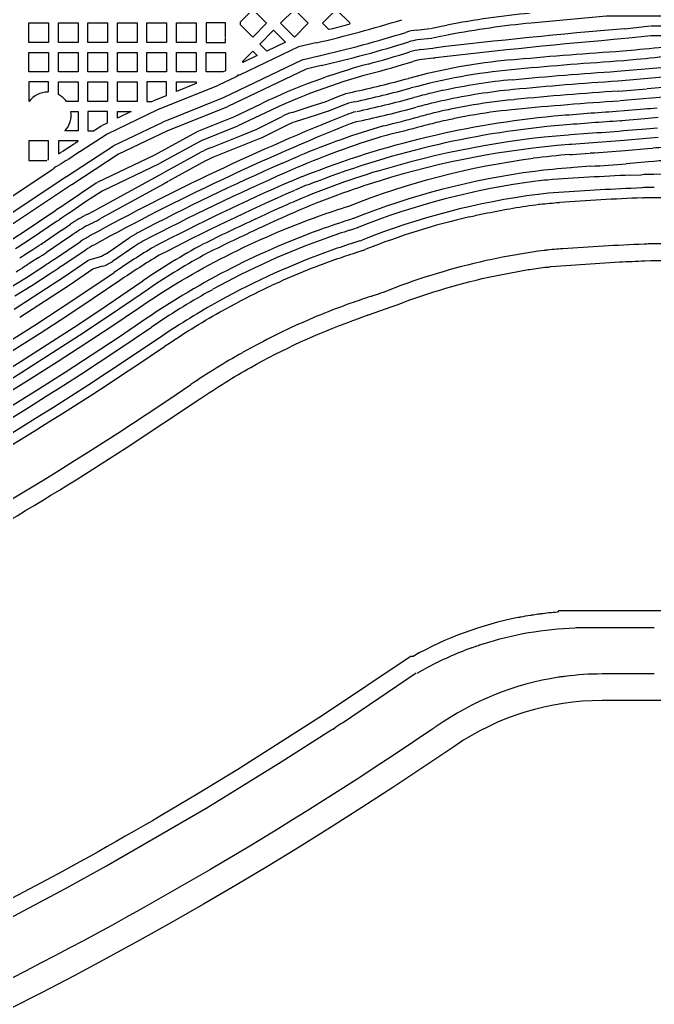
# Model space of a CAD drawing. Extents: x 3103 to 3424, y -52 to 175.
# Drawn here: x 3187.05 to 3191.91, y 34.28 to 41.83 of the extents above; entities that cross this region are included whole.
import ezdxf

# ---------------------------------------------------------------- set-up
doc = ezdxf.new("R2010")
doc.units = 0
doc.layers.add('gbr-dxf_layer0', color=7, linetype='Continuous')
doc.layers.add('gbr-outline-dxf_layer1', color=2, linetype='Continuous')

msp = doc.modelspace()

# ---------------------------------------------------------------- linework, layer by layer
at = {"layer": 'gbr-dxf_layer0'}
for p, q in [((3190.0906, 41.7459), (3190.1935, 41.7579)), ((3190.1983, 41.7589), (3190.2693, 41.7734)), ((3190.2718, 41.774), (3190.2766, 41.775)), ((3190.2791, 41.7755), (3190.3241, 41.7842)), ((3191.6872, 41.7566), (3191.8806, 41.7774)), ((3191.8849, 41.7776), (3204.5715, 41.7776)), ((3190.2865, 41.6991), (3190.2136, 41.6842)), ((3190.3387, 41.7094), (3190.2922, 41.7004)), ((3191.6721, 41.5872), (3191.7661, 41.5954)), ((3188.8708, 41.5499), (3188.7596, 41.4965)), ((3190.2216, 41.5307), (3190.1316, 41.5203)), ((3191.6785, 41.5113), (3191.6237, 41.5065)), ((3191.7726, 41.5194), (3191.6786, 41.5113)), ((3191.6413, 41.2784), (3191.8522, 41.2966)), ((3191.8572, 41.2969), (3191.9773, 41.3076)), ((3190.8111, 41.2108), (3190.8395, 41.2138)), ((3191.8581, 41.2207), (3191.6479, 41.2024)), ((3191.9824, 41.2315), (3191.8635, 41.221)), ((3189.1375, 41.1152), (3189.2985, 41.1671)), ((3189.5252, 41.1682), (3189.4172, 41.125)), ((3190.8475, 41.138), (3190.8191, 41.135)), ((3191.6546, 41.1265), (3191.8343, 41.142)), ((3187.9051, 41.1225), (3187.8001, 41.072)), ((3188.9341, 41.1127), (3188.7225, 41.0111)), ((3187.7732, 40.8615), (3188.1469, 41.0413)), ((3189.0954, 41.0158), (3188.9016, 40.9185)), ((3191.6756, 40.9751), (3191.8468, 40.99)), ((3191.8472, 40.9901), (3191.9359, 40.9974)), ((3188.6144, 40.8852), (3188.7545, 40.9414)), ((3188.8983, 40.917), (3188.783, 40.8708)), ((3191.2716, 40.9454), (3191.4047, 40.9558)), ((3191.8534, 40.9141), (3191.6822, 40.8992)), ((3191.9422, 40.9215), (3191.8535, 40.9141)), ((3187.3775, 40.8163), (3187.4704, 40.8771)), ((3187.4101, 40.625), (3187.7687, 40.859)), ((3187.4732, 40.8787), (3187.4978, 40.8948)), ((3188.5121, 40.8442), (3188.6142, 40.8851)), ((3188.7829, 40.8707), (3188.6427, 40.8145)), ((3191.2774, 40.8694), (3191.2602, 40.8679)), ((3191.6891, 40.8232), (3191.8593, 40.8381)), ((3191.8603, 40.8382), (3191.9012, 40.8412)), ((3187.348, 40.7976), (3187.3708, 40.8127)), ((3187.5095, 40.8116), (3187.4189, 40.7523)), ((3188.1558, 40.6541), (3188.4388, 40.8096)), ((3188.6425, 40.8144), (3188.5404, 40.7735)), ((3189.0635, 40.7259), (3189.1561, 40.7662)), ((3189.1585, 40.7673), (3189.1912, 40.7813)), ((3191.266, 40.7919), (3191.284, 40.7934)), ((3191.2846, 40.7935), (3191.4162, 40.8036)), ((3187.1219, 40.7466), (3187.2581, 40.7466)), ((3188.4755, 40.7428), (3188.192, 40.5871)), ((3189.2211, 40.7112), (3189.1892, 40.6976)), ((3187.6385, 40.3703), (3188.1201, 40.6347)), ((3188.1204, 40.6349), (3188.1524, 40.6524)), ((3189.1301, 40.5885), (3189.2119, 40.6241)), ((3187.4486, 40.5592), (3186.8534, 40.1647)), ((3187.5143, 40.4925), (3187.6431, 40.5768)), ((3188.1568, 40.5679), (3187.6752, 40.3035)), ((3188.1886, 40.5853), (3188.157, 40.5681)), ((3191.9106, 40.5401), (3191.8628, 40.5401)), ((3188.859, 40.2983), (3188.8679, 40.3025)), ((3190.4976, 40.3147), (3190.5351, 40.3232)), ((3187.4156, 40.2413), (3187.4397, 40.2575)), ((3189.5798, 40.2126), (3189.6269, 40.2277)), ((3187.2144, 40.1056), (3187.3747, 40.2138)), ((3187.7199, 40.0364), (3187.8909, 40.1532)), ((3187.3252, 39.9964), (3187.5147, 40.1237)), ((3187.9339, 40.0903), (3187.7629, 39.9735)), ((3189.658, 40.1309), (3189.6111, 40.1159)), ((3187.0743, 40.0147), (3187.1515, 40.0643)), ((3187.1927, 40.0002), (3187.1165, 39.9513)), ((3187.2998, 39.9794), (3187.3248, 39.9962)), ((3187.5572, 40.0604), (3187.3677, 39.9332)), ((3187.1147, 39.9501), (3187.1028, 39.942)), ((3187.3674, 39.933), (3187.3424, 39.9162)), ((3187.1438, 39.786), (3187.0135, 39.7065)), ((3187.4365, 39.7942), (3187.0512, 39.544)), ((3187.8747, 39.7419), (3187.9942, 39.8236)), ((3188.0372, 39.7607), (3187.9178, 39.679)), ((3188.4958, 39.7391), (3188.5311, 39.7589)), ((3188.5809, 39.6703), (3188.5455, 39.6505)), ((3188.6196, 39.6045), (3188.6499, 39.621)), ((3188.6531, 39.6227), (3188.7164, 39.656))]:
    msp.add_line(p, q, dxfattribs=at)
at = {"layer": 'gbr-dxf_layer0', "linetype": 'Continuous'}
for points in [[(3188.7422, 41.7863), (3188.7422, 41.8098), (3188.8364, 41.9041), (3188.9424, 41.7981), (3188.8364, 41.692)], [(3189.0502, 41.7981), (3189.1561, 41.9039), (3189.2621, 41.7979), (3189.1562, 41.692)], [(3187.1219, 41.6509), (3187.1219, 41.8007), (3187.2718, 41.8007), (3187.2718, 41.6509)], [(3187.348, 41.6509), (3187.348, 41.8007), (3187.4978, 41.8007), (3187.4978, 41.6509)], [(3187.574, 41.6509), (3187.574, 41.8007), (3187.7239, 41.8007), (3187.7239, 41.6509)], [(3187.8001, 41.6509), (3187.8001, 41.8007), (3187.9499, 41.8007), (3187.9499, 41.6509)], [(3188.0261, 41.6509), (3188.0261, 41.8007), (3188.176, 41.8007), (3188.176, 41.6509)], [(3188.2522, 41.6509), (3188.2522, 41.8007), (3188.4021, 41.8007), (3188.4021, 41.6509)], [(3187.1219, 41.4248), (3187.1219, 41.5747), (3187.2718, 41.5747), (3187.2718, 41.4248)], [(3187.348, 41.4248), (3187.348, 41.5747), (3187.4978, 41.5747), (3187.4978, 41.4248)], [(3187.574, 41.4248), (3187.574, 41.5747), (3187.7239, 41.5747), (3187.7239, 41.4248)], [(3187.8001, 41.4248), (3187.8001, 41.5747), (3187.9499, 41.5747), (3187.9499, 41.4248)], [(3188.0261, 41.4248), (3188.0261, 41.5747), (3188.176, 41.5747), (3188.176, 41.4248)], [(3188.2522, 41.4248), (3188.2522, 41.5747), (3188.4021, 41.5747), (3188.4021, 41.4248)], [(3188.4783, 41.4248), (3188.4783, 41.5747), (3188.6281, 41.5747), (3188.6281, 41.4334), (3188.6102, 41.4248)], [(3187.574, 41.1987), (3187.574, 41.3486), (3187.7239, 41.3486), (3187.7239, 41.1987)], [(3187.8001, 41.1987), (3187.8001, 41.3486), (3187.9499, 41.3486), (3187.9499, 41.1987)], [(3188.2522, 41.2756), (3188.2522, 41.3486), (3188.4021, 41.3486), (3188.4021, 41.3358)]]:
    msp.add_lwpolyline(points, close=True, dxfattribs=at)
for points in [[(3189.3698, 41.7979), (3189.4759, 41.9039), (3189.5817, 41.7981), (3189.5719, 41.7882, -0.004368), (3189.4185, 41.7493)], [(3187.348, 41.2515), (3187.348, 41.3486), (3187.4978, 41.3486), (3187.4978, 41.1987), (3187.4099, 41.1987, 0.115901)], [(3187.3973, 40.9727, 0.23174), (3187.4421, 41.1225), (3187.4978, 41.1225), (3187.4978, 40.9727)]]:
    msp.add_lwpolyline(points, format="xyb", close=True, dxfattribs=at)
for points in [[(3204.6586, 41.8538), (3191.5453, 41.8538), (3190.9688, 41.7994)], [(3188.6271, 41.6943), (3188.6271, 41.8007), (3188.4783, 41.8007), (3188.4783, 41.6509)], [(3188.8903, 41.6382), (3188.9963, 41.7442), (3189.0869, 41.6536)], [(3188.4783, 41.6509), (3188.6281, 41.6509), (3188.6281, 41.6823), (3188.6273, 41.6901)], [(3204.5715, 41.7014), (3191.8869, 41.7014), (3191.695, 41.6808)], [(3188.7596, 41.4965), (3188.7608, 41.5087), (3188.8364, 41.5843), (3188.8708, 41.5499)], [(3189.0869, 41.6536), (3188.9436, 41.5848), (3188.8903, 41.6382)], [(3189.3608, 41.4742), (3189.2453, 41.4476), (3188.6448, 41.1594)], [(3204.5699, 41.3966), (3192.1215, 41.3966), (3191.6347, 41.3543)], [(3187.2718, 41.2711), (3187.2718, 41.3486), (3187.1219, 41.3486), (3187.1219, 41.1987)], [(3188.5705, 41.3214), (3188.107, 41.1352), (3187.7208, 40.9493), (3187.5123, 40.8133)], [(3188.0775, 41.2054), (3188.176, 41.245), (3188.176, 41.3486), (3188.0261, 41.3486), (3188.0261, 41.1987)], [(3188.0261, 41.1987), (3188.0635, 41.1987), (3188.0749, 41.2042)], [(3189.2988, 41.1672), (3189.3902, 41.1963), (3189.4969, 41.2389)], [(3188.6423, 41.1583), (3188.1789, 40.9721), (3187.8084, 40.7939), (3187.4505, 40.5604)], [(3188.4115, 40.9682), (3188.6905, 41.0802), (3188.9012, 41.1814)], [(3189.6162, 41.1963), (3189.5696, 41.1861), (3189.5255, 41.1683)], [(3187.6858, 41.0171), (3187.7239, 41.0354), (3187.7239, 41.1225), (3187.574, 41.1225), (3187.574, 40.9727)], [(3187.8001, 41.072), (3187.8001, 41.1225), (3187.9051, 41.1225)], [(3188.7547, 40.9415), (3188.8685, 40.9871), (3189.0613, 41.0839)], [(3189.4145, 41.124), (3189.3219, 41.0946), (3189.1609, 41.0427)], [(3187.574, 40.9727), (3187.6171, 40.9727), (3187.6812, 41.0145)], [(3188.7201, 41.01), (3188.442, 40.8983), (3188.1222, 40.723)], [(3187.6476, 40.5794), (3188.0862, 40.7902), (3188.4072, 40.9661)], [(3187.2663, 40.7522), (3187.2718, 40.755), (3187.2718, 40.8965), (3187.1219, 40.8965), (3187.1219, 40.7466)], [(3187.4978, 40.8965), (3187.348, 40.8965), (3187.348, 40.7976)], [(3188.1201, 40.7219), (3187.6827, 40.5117), (3187.5562, 40.4289), (3187.4526, 40.3587)], [(3191.424, 40.7023), (3191.2924, 40.6922), (3191.2745, 40.6907)], [(3191.9088, 40.7399), (3191.8681, 40.7369), (3191.6979, 40.722)], [(3184.4393, 38.9486), (3184.7559, 39.0789), (3185.5174, 39.4689), (3186.5183, 40.0499), (3186.8119, 40.2286), (3187.4078, 40.6236)], [(3187.3956, 40.4122), (3187.41, 40.4218), (3187.5135, 40.492)], [(3187.3289, 40.367), (3187.3818, 40.4026), (3187.3949, 40.4117)], [(3186.99, 40.1419), (3187.0994, 40.2123), (3187.2904, 40.3408)], [(3187.2911, 40.3413), (3187.3101, 40.3537), (3187.3281, 40.3664)], [(3187.4244, 40.3395), (3187.3718, 40.304), (3187.3536, 40.2912)], [(3187.4525, 40.3586), (3187.4382, 40.349), (3187.425, 40.3399)], [(3187.3523, 40.2903), (3187.3328, 40.2776), (3187.1417, 40.1489)], [(3187.3754, 40.2143), (3187.3958, 40.2276), (3187.4149, 40.2408)], [(3187.1408, 40.1483), (3187.0315, 40.0779), (3187.0192, 40.0697)], [(3187.4378, 40.164), (3187.4171, 40.1505), (3187.257, 40.0425)], [(3187.4823, 40.1943), (3187.4583, 40.1781), (3187.4388, 40.1646)], [(3187.0512, 39.9994), (3187.0603, 40.0053), (3187.0716, 40.0129)], [(3186.9738, 39.7715), (3187.1036, 39.8507), (3187.2425, 39.9416)], [(3187.102, 39.9415), (3187.0928, 39.9355), (3187.0637, 39.9163)], [(3187.684, 39.9354), (3187.6123, 39.9133), (3187.4373, 39.7947)], [(3187.0609, 39.9146), (3187.0363, 39.8997), (3187.0235, 39.8915)], [(3188.8818, 39.3412), (3188.8191, 39.3082), (3188.7908, 39.2928), (3188.758, 39.2742)], [(3205.8377, 37.2955), (3191.7871, 37.2955)]]:
    msp.add_lwpolyline(points, dxfattribs=at)
for points in [[(3190.2076, 41.6829, -0.024138), (3190.204, 41.6824), (3190.0995, 41.6702, 0.045971), (3190.032, 41.6557)], [(3191.6904, 41.6805, 0.007946), (3190.2358, 41.5329, -0.018547), (3190.222, 41.5307)], [(3189.3208, 41.6477), (3189.1861, 41.6167), (3188.7411, 41.4032, -0.123323), (3188.723, 41.3994, -0.126114), (3188.7085, 41.3873), (3188.573, 41.3225)], [(3190.1228, 41.596), (3190.2129, 41.6064, 0.020352), (3190.222, 41.6079)], [(3190.8109, 41.5176, -0.007586), (3191.6172, 41.5824), (3191.6719, 41.5872)], [(3188.1494, 41.0423), (3188.6128, 41.2286), (3189.2162, 41.5181, -0.056541), (3189.2242, 41.5209), (3189.3437, 41.5485)], [(3204.5702, 41.549), (3192.0611, 41.549, -0.006142), (3191.7729, 41.5195)], [(3190.8254, 41.3657, -0.0076), (3191.6285, 41.4303), (3192.1166, 41.4727)], [(3189.497, 41.239), (3189.5438, 41.2579, -0.043953), (3189.5501, 41.2598), (3189.5999, 41.2708)], [(3189.2143, 40.625, -0.003349), (3189.2942, 40.6534, -0.071696), (3191.2054, 41.093, -0.004244), (3191.6485, 41.126)], [(3190.4997, 41.0901, 0.004488), (3190.394, 41.0702, 0.003339), (3190.3377, 41.0584)], [(3191.9412, 41.0747, -0.002837), (3191.8408, 41.066), (3191.6611, 41.0506)], [(3190.1293, 41.0075, -0.007157), (3189.8592, 40.9389, 0.02813), (3189.2213, 40.7113)], [(3191.6536, 41.05, 0.004244), (3191.2117, 41.017, 0.071711), (3189.3213, 40.5822)], [(3189.7891, 40.664, -0.055644), (3191.2537, 40.9439), (3191.2709, 40.9453)], [(3191.682, 40.8992, -0.008081), (3191.4102, 40.8798), (3191.2775, 40.8694)], [(3189.3489, 40.3223, -0.009729), (3189.5725, 40.3973, -0.062579), (3190.9838, 40.7637)], [(3187.3566, 40.7123), (3187.3278, 40.6979), (3187.3142, 40.691, -0.145359), (3187.3001, 40.6745), (3186.7581, 40.3152)], [(3187.4137, 40.749, -0.044072), (3187.4078, 40.7459), (3187.3609, 40.7148)], [(3189.1872, 40.6966), (3189.0939, 40.6561, 0.017098), (3187.9956, 40.1277)], [(3191.2738, 40.6906, 0.010774), (3190.9967, 40.663, 0.062646), (3189.6085, 40.3023)], [(3204.1323, 40.7464), (3192.0849, 40.7464, 0.017815), (3191.9088, 40.7399)], [(3191.7308, 40.6343), (3191.8093, 40.6377, -0.037495), (3191.8623, 40.6417)], [(3191.8628, 40.6417), (3191.9096, 40.6417, -0.00944), (3192.8184, 40.659)], [(3189.3198, 40.5816, 0.003334), (3189.2412, 40.5537), (3189.161, 40.5189)], [(3191.735, 40.5328, 0.006623), (3191.1012, 40.4956, 0.003122), (3191.024, 40.4869)], [(3191.8623, 40.5401, 0.039366), (3191.8226, 40.537, -0.030481), (3191.8165, 40.5364), (3191.7352, 40.5328)], [(3189.1553, 40.5163, 0.016257), (3188.1192, 40.0197, 0.014218), (3187.8173, 39.8259)], [(3191.8212, 40.4603, 0.017028), (3191.8297, 40.4609, -0.04656), (3191.8626, 40.4639), (3204.241, 40.4639)], [(3190.5364, 40.3235, -0.00449), (3190.6323, 40.344, -0.018322), (3191.029, 40.4105)], [(3191.0317, 40.4109, -0.006724), (3191.036, 40.4114, -0.009785), (3191.1858, 40.4249)], [(3157.5045, 37.1345, 0.100679), (3167.714, 35.0575), (3173.2139, 35.0575, 0.151028), (3187.9607, 39.6158, -0.064518), (3189.3488, 40.3222)], [(3189.1605, 40.3516, 0.004083), (3188.9004, 40.2336), (3188.8915, 40.2294)], [(3189.3828, 40.2265, 0.064518), (3188.018, 39.532, -0.151028), (3173.2139, 34.9559), (3167.714, 34.9559, -0.100679), (3157.4649, 37.041, 0.099096), (3155.169, 37.5005)], [(3188.8911, 40.2292, 0.006381), (3188.4882, 40.0359, 0.026064), (3188.0375, 39.7609)], [(3204.241, 40.1083), (3191.8766, 40.1083, -0.022033), (3191.8343, 40.1049, 0.006632), (3191.211, 40.0702)], [(3187.0097, 39.6079), (3187.3947, 39.8579), (3187.5741, 39.9795, -0.075396), (3187.5844, 39.9845), (3187.6615, 40.0082)], [(3189.4686, 39.9872, -0.007392), (3189.6282, 40.0411, -0.013332), (3189.637, 40.0442), (3189.6742, 40.0559, -0.011964), (3189.6821, 40.0586, 0.018662), (3189.7034, 40.0661)], [(3190.7035, 39.9956, 0.004478), (3190.6141, 39.9765), (3190.5768, 39.968)], [(3191.2109, 40.0702, 0.009343), (3191.0811, 40.0586, -0.016619), (3191.0695, 40.0572, 0.01806), (3190.7039, 39.9956)], [(3189.665, 39.5443), (3189.7143, 39.5615, -0.078228), (3189.722, 39.5633), (3189.9044, 39.6263, -0.038542), (3190.6416, 39.8523), (3190.947, 39.9107, -0.116408), (3190.9587, 39.9099), (3191.0738, 39.9293), (3191.1025, 39.9293)], [(3191.1046, 39.9296), (3191.1185, 39.9342, -0.095311), (3191.1233, 39.9349), (3191.6453, 39.9687, -0.002082), (3191.8389, 39.9778), (3191.8849, 39.9811), (3204.241, 39.9811, -0.198717), (3204.4108, 39.9108), (3204.4986, 39.8231, 0.198917), (3205.1894, 39.5368), (3212.9416, 39.5368, -0.202133)], [(3157.6329, 37.4391, 0.100687), (3167.714, 35.388), (3173.2139, 35.388, 0.151027), (3187.7741, 39.8887)], [(3187.3421, 39.9159, -0.004772), (3187.2842, 39.8778), (3187.145, 39.7868)], [(3187.8171, 39.8258, -0.151027), (3173.2139, 35.3118), (3167.714, 35.3118, -0.100687), (3157.6032, 37.3689, 0.099143), (3155.2098, 37.8482), (3155.1121, 37.8462, 0.035416), (3154.0929, 37.7402)], [(3157.5638, 37.275, 0.100682), (3167.714, 35.2099), (3173.2139, 35.2099, 0.151028), (3187.8746, 39.7418)], [(3189.8343, 39.7355, -0.015343), (3189.7963, 39.7218, -0.011998), (3189.7884, 39.7191), (3189.7492, 39.7067, -0.01222), (3189.7411, 39.7039, 0.007589), (3189.5874, 39.652)], [(3187.9176, 39.6789, -0.151028), (3173.2139, 35.1337), (3167.714, 35.1337, -0.100682), (3157.5341, 37.2048, 0.099123), (3155.1691, 37.6783)], [(3189.5874, 39.652, 0.023092), (3189.1305, 39.4652, 0.009822), (3188.8823, 39.3414)], [(3182.7661, 35.9643, 0.004036), (3183.1715, 36.1215), (3183.7752, 36.3698, 0.017557), (3185.4905, 37.172), (3185.7757, 37.3198, 0.022475), (3187.8676, 38.5437), (3188.4353, 38.9214, -0.021759), (3188.8209, 39.1609), (3188.8641, 39.1851, -0.041466), (3189.6531, 39.5374), (3189.6635, 39.5438)], [(3188.1614, 39.3223, -0.021737), (3188.5826, 39.5835), (3188.6166, 39.6028)], [(3167.7138, 34.8797), (3173.2141, 34.8797, 0.101374), (3183.5596, 36.9991, 0.048903), (3188.061, 39.469)], [(3188.1183, 39.3852, -0.048903), (3183.5996, 36.9057, -0.101374), (3173.2141, 34.7781), (3167.7138, 34.7781)], [(3191.7829, 37.2946, -0.058351), (3191.78, 37.2943), (3191.3316, 37.2943), (3191.1796, 37.2938, -0.324104), (3191.1681, 37.2842, 0.011669), (3191.0436, 37.2712, -0.095325), (3191.034, 37.27, -0.063407), (3191.0277, 37.2688, -0.06361), (3191.0213, 37.2682, 0.004721), (3190.9717, 37.261, -0.088173), (3190.9629, 37.2596, 0.007316), (3190.8858, 37.2462, -0.077126), (3190.8782, 37.2446, -0.077343), (3190.8705, 37.2433, 0.0805), (3190.0644, 36.9459, -0.132246), (3190.058, 36.9442), (3190.0456, 36.9442)], [(3190.0931, 36.8167), (3190.0962, 36.8176), (3190.1767, 36.8621, -0.035641), (3190.5091, 37.0108, -0.05894), (3190.5146, 37.0131, -0.060349), (3190.5204, 37.0149, -0.004649), (3190.5648, 37.0303, -0.054472), (3190.6014, 37.0424, -0.07016), (3191.3053, 37.1642)], [(3191.3102, 37.1657, -0.078633), (3191.3141, 37.1662), (3191.353, 37.1662), (3191.8727, 37.1667)], [(3191.8763, 37.1668, -0.005309), (3191.8795, 37.1667), (3191.9117, 37.1668)], [(3190.042, 36.9431), (3189.3698, 36.4917), (3188.7233, 36.08), (3188.4103, 35.8893, -0.010808), (3187.3029, 35.2562), (3186.5951, 34.8843), (3185.831, 34.5091), (3185.3347, 34.2803)], [(3191.9122, 36.8109), (3191.512, 36.8109, 0.032385), (3191.2276, 36.7924, -0.090416), (3191.2186, 36.7912, 0.003714), (3191.1868, 36.7867, -0.088626), (3191.178, 36.7854, 0.116188), (3190.2411, 36.4073, -0.073418), (3190.2349, 36.4033, -0.000315), (3190.213, 36.3884), (3190.1777, 36.3644, -0.032938), (3186.7716, 34.3686, -0.099661), (3186.7625, 34.364, -0.004251), (3186.3049, 34.14, -0.082037), (3186.2975, 34.1363, -0.082849), (3186.2899, 34.1328, -0.0004), (3186.2533, 34.1153, -0.099803), (3186.2442, 34.1109, -0.000382), (3186.21, 34.0946, -0.073603), (3177.8093, 31.5289, -0.069925), (3177.8023, 31.5276, -0.062824), (3177.796, 31.5268), (3177.5993, 31.4981, -0.035614), (3173.3424, 31.1944), (3172.5182, 31.1944)], [(3189.453, 36.3889), (3189.469, 36.3998, -0.095384), (3189.5246, 36.4375), (3190.0798, 36.8146, -0.150376), (3190.087, 36.8167)], [(3181.8674, 32.84, 0.010199), (3183.0162, 33.2164, -0.051295), (3183.0505, 33.2284, 0.009704), (3184.1279, 33.631), (3184.1505, 33.6402, -0.037302), (3184.175, 33.6501), (3184.4769, 33.772), (3185.1544, 34.0604), (3185.9268, 34.4135), (3186.7276, 34.8087), (3187.4027, 35.1657), (3187.717, 35.3394), (3188.4977, 35.7936, -0.010949), (3188.5042, 35.7975), (3189.0549, 36.1372), (3189.4421, 36.3857, -0.194952), (3189.4516, 36.3877)]]:
    msp.add_lwpolyline(points, format="xyb", dxfattribs=at)
at = {"layer": 'gbr-dxf_layer0'}
for centre, radius, start, end in [((3187.2605, 50.5774), 9.1643, 282.99313, 287.25211), ((3191.6002, 35.1243), 6.781, 95.40705, 100.84307), ((3190.1446, 41.2963), 0.4528, 96.87393, 107.40085), ((3195.6048, -4.1618), 46.0853, 94.88046, 96.70318), ((3191.6002, 35.1243), 6.7048, 95.40723, 100.84323), ((3187.2601, 50.5772), 9.266, 282.99658, 287.25772), ((3187.2601, 50.5772), 9.3422, 282.99642, 287.25757), ((3190.176, 41.1469), 0.4522, 96.80454, 107.38569), ((3190.7127, 53.2788), 11.7308, 275.15214, 276.56848), ((3187.2595, 50.5769), 9.4185, 285.14224, 287.17539), ((3187.2595, 50.5769), 9.4947, 285.1425, 287.17567), ((3191.2649, 36.7995), 4.7399, 95.49932, 105.09987), ((3190.176, 41.1469), 0.376, 96.80398, 107.38524), ((3193.3518, 14.9687), 26.594, 93.72842, 95.46687), ((3190.9631, 36.8843), 4.7662, 105.12465, 115.62912), ((3191.2649, 36.7995), 4.6637, 95.49933, 105.09989), ((3190.9631, 36.8843), 4.69, 105.1251, 115.62953), ((3187.5959, 50.4192), 9.3654, 282.35678, 285.06424), ((3191.2654, 36.7997), 4.5871, 95.50538, 102.29221), ((3193.3522, 14.9687), 26.4415, 93.72603, 95.46787), ((3187.5958, 50.4192), 9.4416, 282.35691, 285.06439), ((3191.7042, 34.8932), 6.5434, 102.49667, 103.23632), ((3191.2654, 36.7997), 4.5109, 95.50549, 102.29228), ((3193.3563, 14.9689), 26.3652, 93.735, 95.47065), ((3187.2667, 41.0933), 0.1778, 90.00031, 143.64006), ((3187.5939, 50.4187), 9.518, 282.37041, 285.07671), ((3191.2601, 36.7985), 4.5871, 103.28749, 105.03961), ((3191.7042, 34.8932), 6.4672, 102.4962, 103.23584), ((3191.2652, 36.7995), 4.4346, 95.87943, 100.11236), ((3187.5938, 50.4187), 9.5942, 282.37051, 285.07682), ((3191.2601, 36.7985), 4.5109, 103.28763, 105.03974), ((3191.7051, 34.8931), 6.3913, 102.50497, 103.24338), ((3191.2611, 36.7988), 4.4347, 101.47531, 102.23059), ((3191.5632, 35.1596), 6.1013, 100.16616, 101.18958), ((3191.2651, 36.7995), 4.3584, 95.87911, 100.11202), ((3193.3564, 14.9689), 26.289, 93.73509, 95.47044), ((3191.1203, 49.9998), 8.8866, 274.61021, 275.25508), ((3196.2715, 24.3359), 18.0576, 111.84076, 118.74751), ((3189.3018, 40.6072), 0.5339, 107.97188, 116.77241), ((3189.739, 40.6369), 0.4964, 103.03711, 111.91277), ((3187.5945, 50.4189), 9.6706, 283.43062, 285.07399), ((3191.2645, 36.7995), 4.4347, 103.34667, 105.09331), ((3191.7054, 34.8932), 6.3151, 102.50801, 103.24641), ((3196.2715, 24.336), 17.9814, 111.84084, 118.7476), ((3189.3018, 40.6072), 0.4577, 107.96948, 116.76949), ((3191.562, 35.1596), 6.1011, 106.40825, 112.86192), ((3189.739, 40.6369), 0.4202, 103.1318, 111.91487), ((3191.2643, 36.7995), 4.3585, 103.34521, 105.0918), ((3191.631, 41.3923), 0.343, 273.7981, 274.99625), ((3190.9463, 49.3057), 8.3624, 273.15003, 275.00126), ((3188.7615, 40.2216), 0.6707, 111.84995, 118.7324), ((3191.775, 34.2435), 6.6444, 94.44815, 107.18801), ((3192.0875, 38.2711), 2.5768, 90.06157, 94.14079), ((3188.7615, 40.2216), 0.5945, 111.85115, 118.73294), ((3191.7774, 34.2437), 6.5681, 94.46704, 96.93449), ((3190.9474, 49.3057), 8.5149, 273.18362, 274.99436), ((3196.2694, 24.3351), 17.9048, 113.73251, 117.65038), ((3190.9474, 49.3057), 8.6165, 273.18988, 274.99481), ((3191.7708, 34.2584), 6.7051, 107.19332, 113.16183), ((3192.8223, 16.5795), 24.0795, 92.59913, 94.11808), ((3196.2734, 24.337), 17.7521, 113.74695, 117.4756), ((3191.7708, 34.2584), 6.6289, 107.19324, 113.15863), ((3191.7365, 34.9643), 5.67, 97.39331, 111.7333), ((3191.7661, 34.2424), 6.39, 96.06538, 96.77979), ((3191.7365, 34.9643), 5.5684, 97.39874, 111.73316), ((3192.8329, 16.58), 23.9017, 92.42954, 93.94983), ((3196.2708, 24.3357), 17.5995, 113.9399, 114.87289), ((3188.1187, 39.2544), 1.2113, 116.8387, 124.07748), ((3186.5562, 42.3463), 2.253, 296.80308, 298.70884), ((3186.5562, 42.3463), 2.3292, 296.80284, 298.70873), ((3196.2703, 24.3354), 17.5995, 114.90464, 116.36755), ((3191.3896, 34.6089), 5.9652, 107.40994, 109.65528), ((3191.7361, 34.9643), 5.4918, 103.04497, 111.7198), ((3188.1187, 39.2544), 1.1351, 116.83814, 124.07582), ((3189.589, 40.3491), 0.1272, 287.6236, 291.96969), ((3188.0208, 39.3798), 0.8997, 118.87499, 124.22447), ((3188.2835, 39.582), 0.6931, 117.83503, 124.48365), ((3191.3801, 34.6123), 5.8825, 109.58282, 118.95972), ((3191.3807, 34.6059), 5.8888, 107.8238, 109.565), ((3185.3008, 42.9545), 3.4319, 302.6367, 303.88771), ((3188.0208, 39.3798), 0.8235, 118.87775, 124.22513), ((3191.3767, 34.612), 6.3892, 121.05292, 124.32049), ((3188.2835, 39.582), 0.6169, 117.83556, 124.48082), ((3190.8991, 35.5777), 5.1445, 118.39604, 124.37453), ((3191.3807, 34.6059), 5.7872, 107.82306, 109.56528), ((3189.5889, 40.3491), 0.2288, 287.63071, 291.97574), ((3185.3008, 42.9544), 3.5081, 302.63768, 303.88874), ((3187.5975, 40.2155), 0.2169, 287.23443, 304.27044), ((3191.3801, 34.6123), 5.7809, 109.58274, 118.95956), ((3185.2983, 42.9527), 3.5842, 302.85474, 303.94046), ((3187.5975, 40.2155), 0.2931, 287.23722, 304.28393), ((3191.3811, 34.6128), 5.7045, 109.59257, 114.88879), ((3191.7361, 34.9643), 5.1362, 103.045, 111.71932), ((3192.1583, 33.0813), 7.4211, 115.37333, 117.62404), ((3191.3791, 34.6117), 5.8825, 119.35132, 124.33475), ((3191.3791, 34.6117), 5.7809, 119.35136, 124.33475), ((3173.2128, 61.1901), 26.4889, 295.19756, 304.35509), ((3191.3763, 34.6099), 5.3489, 119.3238, 124.3034), ((3173.2128, 61.19), 26.8445, 295.19762, 304.35515)]:
    msp.add_arc(centre, radius, start, end, dxfattribs=at)
at = {"layer": 'gbr-outline-dxf_layer1', "linetype": 'Continuous'}
msp.add_lwpolyline([(3134.0511, 42.6163, -0.414233), (3134.8622, 43.7748), (3152.7317, 46.9257, -0.145892), (3161.3026, 45.9338, 0.101585), (3167.8425, 44.5912), (3173.3424, 44.5912, 0.152268), (3182.7762, 47.5325, -0.152268), (3191.3574, 50.2076), (3216.2273, 50.2076, -0.414215), (3217.2273, 49.2076), (3217.2273, 37.6077, -0.414215), (3216.2273, 36.6077), (3191.5126, 36.6077, 0.151039), (3190.384, 36.259, -0.151026), (3173.3424, 30.9912), (3167.8425, 30.9912, -0.100411), (3156.0737, 33.3789, 0.144694), (3154.947, 33.5066), (3137.224, 30.3814, -0.414157), (3136.0656, 31.1926)], format="xyb", close=True, dxfattribs=at)

doc.saveas('drawing.dxf')
